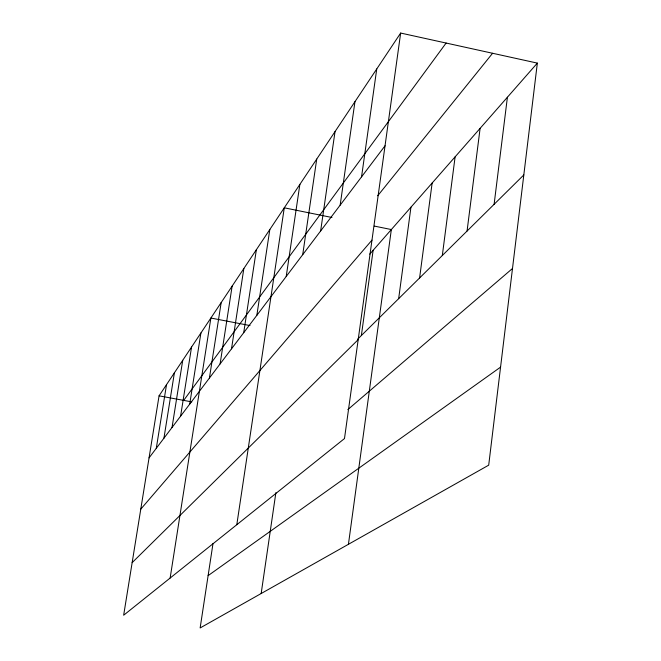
<?xml version="1.0" encoding="UTF-8"?>
<svg xmlns="http://www.w3.org/2000/svg" width="661" height="661" viewBox="0 0 661 661"><rect width="100%" height="100%" fill="white"/><g stroke="black" fill="none" stroke-linecap="round" stroke-linejoin="round"><path stroke-width="0.99" d="M400.657 33.05L344.488 438.565L123.657 615.226L159.07 395.832L400.657 33.05L537.343 63.109L488.702 465.162L200.143 627.95L213.007 543.491M494.114 204.299L507.408 97.225M467.063 231.044L480.109 128.35M442.316 255.51L455.115 156.847M419.595 277.975L432.137 183.039M398.657 298.673L410.944 207.199M348.43 544.3L391.337 229.549L374.283 226.079M361.36 335.54L373.143 250.288M361.55 176.867L376.753 68.951M340.167 205.133L354.965 101.662M261.169 593.52L275.877 492.652M320.635 230.97L335.036 131.589M302.713 254.675L316.735 159.07M286.213 276.488L299.871 184.394M236.803 524.702L284.28 207.81L331.954 217.494M243.727 332.673L256.377 249.709M256.848 315.322L269.82 229.524M231.507 348.834L243.843 268.531M209.413 378.051L221.171 302.581M220.096 363.922L232.135 286.114M189.707 404.111L200.911 332.995M170.141 578.036L210.876 318.032L250.023 325.567M172.025 427.502L182.725 360.311M180.602 416.157L191.55 347.058M156.285 448.307L166.522 384.636M163.936 438.193L174.397 372.812M183.7 400.392L446.117 43.048M149.056 457.875L385.041 145.792M377.712 195.763L492.594 53.268M140.776 509.152L371.978 240.125M369.763 254.146L537.343 63.109M357.733 339.126L523.818 174.942M132.142 562.651L358.188 339.638M347.826 409.605L512.498 268.482M208.116 575.632L500.567 367.128M159.07 395.832L191.789 401.888"/></g></svg>
